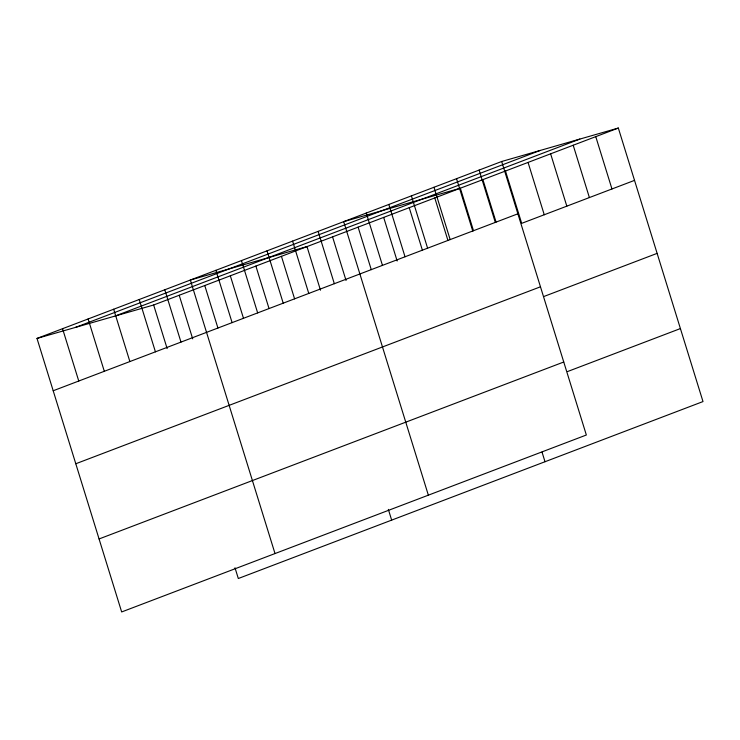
<?xml version="1.0" encoding="UTF-8"?>
<svg xmlns="http://www.w3.org/2000/svg" width="740" height="740" viewBox="0 0 740 740"><rect width="100%" height="100%" fill="white"/><g stroke="black" fill="none" stroke-linecap="round" stroke-linejoin="round"><path stroke-width="1.11" d="M501.683 161.487L586.348 435.009L121.665 611.952L37 338.43L501.683 161.487L618.335 128.048L703 401.57L238.317 578.514L234.996 567.784M75.499 327.394L540.172 150.451M115.153 316.026L579.836 139.083M37 338.43L153.652 304.991L618.335 128.048M53.197 390.757L517.88 213.804M634.532 180.375L521.682 223.351L505.476 171.023M75.794 463.749L540.468 286.805M544.27 296.342L657.12 253.367M99.077 538.951L563.751 362.008M567.552 371.545L680.402 328.579M595.765 136.641L611.962 188.968M573.195 145.234L589.391 197.562M550.625 153.837L566.822 206.155M528.055 162.43L544.252 214.748M482.905 179.617L496.068 222.13M479.113 170.08L495.31 222.398M473.498 230.723L460.336 188.21L343.693 221.649L428.358 495.171M542.022 452.075L545.01 461.732M456.543 178.673L472.74 231M433.973 187.266L450.17 239.594M434.778 197.941L447.94 240.454M411.403 195.86L427.6 248.187M409.229 207.672L422.383 250.185M388.833 204.453L405.03 256.78M383.671 217.403L397.167 261.007M366.263 213.046L382.46 265.373M358.114 227.143L371.267 269.656M332.556 236.874L346.052 280.479M318.135 231.38L334.332 283.697M320.494 290.21L306.998 246.605L190.347 280.035L275.012 553.557M388.343 509.388L391.664 520.127M292.578 241.111L308.774 293.429M281.44 256.336L294.594 298.849M267.02 250.842L283.216 303.169M255.883 266.067L269.046 308.58M241.462 260.572L257.659 312.9M230.325 275.798L243.488 318.311M215.904 270.304L232.101 322.631M204.767 285.529L217.93 328.042M179.21 295.26L192.705 338.865M164.789 289.766L180.986 342.093M153.652 304.991L167.148 348.596M139.231 299.496L155.428 351.824M113.673 309.237L129.87 361.555M88.116 318.968L104.312 371.286M62.558 328.699L78.755 381.017"/></g></svg>
